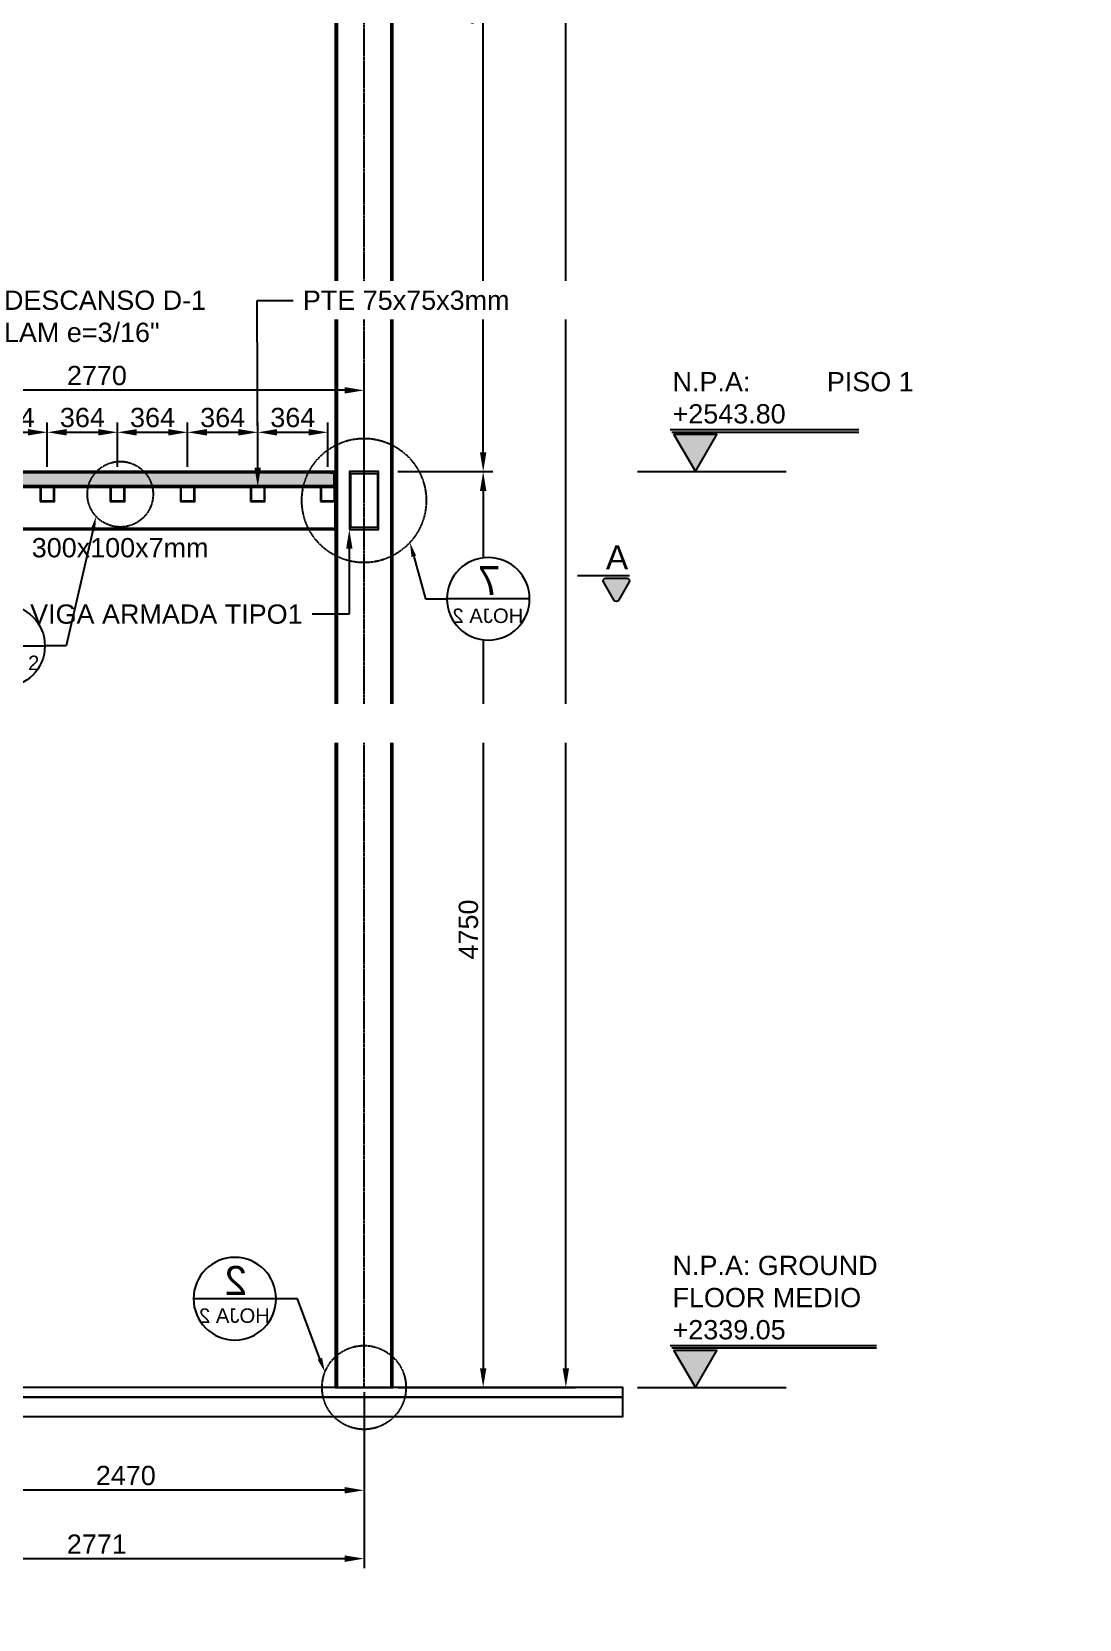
# Model space of a CAD drawing. Header units: millimetres. Extents: x -1367288 to 157996, y -18171 to 61708.
# Drawn here: x 8105 to 13536, y -1202 to 7031 of the extents above; entities that cross this region are included whole.
import ezdxf
from ezdxf import colors
from ezdxf.entities.mleader import LeaderData, LeaderLine
from ezdxf.enums import TextEntityAlignment as Align
from ezdxf.math import Vec2, Vec3

# ---------------------------------------------------------------- set-up
doc = ezdxf.new("R2010")
doc.units = ezdxf.units.MM
doc.header["$LTSCALE"] = 0.3
doc.set_wipeout_variables(frame=1)
doc.linetypes.add('CENTER', pattern=[50.800000000000004, 31.75, -6.35, 6.35, -6.35])
doc.linetypes.add('HIDDEN', pattern=[9.524999999999999, 6.35, -3.175])
for name, color, linetype in [('EE-2', 4, 'Continuous'), ('EE-5', 7, 'Continuous'), ('EE-TEXTO 1', 4, 'Continuous'), ('EE-TEXTO 2', 2, 'Continuous'), ('SIM-CONCRETO', 8, 'Continuous'), ('SIM-COTAS', 1, 'Continuous'), ('SIM-EJES', 8, 'CENTER'), ('SIM-OCULTOS', 8, 'HIDDEN'), ('SIM-PELDAÑOS', 5, 'Continuous'), ('SIM-PTE 300x1-4x150x3-8', 42, 'Continuous'), ('SIM-PTE 300x100x7', 213, 'Continuous'), ('SIM-PTE 300x300x10', 71, 'Continuous'), ('SIM-PTE 75x75x3', 132, 'Continuous')]:
    doc.layers.add(name, color=color, linetype=linetype)
doc.styles.add('ARIAL EE', font='arial.ttf')
doc.styles.get("Standard").update_dxf_attribs({"font": 'arial.ttf'})
doc.dimstyles.new('EE 1_STANDAR', dxfattribs={"dimtxt": 2, "dimasz": 2, "dimexe": 1, "dimexo": 0.5, "dimgap": 0.5, "dimtad": 1, "dimdec": 0, "dimdsep": 46, "dimtxsty": 'ARIAL EE', "dimcen": 1.5, "dimclrd": 256, "dimclre": 256, "dimclrt": 2, "dimadec": 0, "dimazin": 0, "dimtfac": 1, "dimtdec": 0, "dimtix": 1, "dimtmove": 0, "dimatfit": 2, "dimfxl": 1, "dimlwd": -1, "dimlwe": -1, "dimarcsym": 0})

# ---------------------------------------------------------------- blocks, each defined once
blk = doc.blocks.new('*D139')
at = {"layer": 'SIM-COTAS', "transparency": 16777216}
for p, q in [((10002.61554832198, 9700.000000000013), (10495.2155895485, 9700.000000000013)), ((10445.2155895485, 4850.00000000005), (10445.2155895485, 9600.000000000013)), ((10002.61554832198, 4750.000000000049), (10495.2155895485, 4750.00000000005))]:
    blk.add_line(p, q, dxfattribs=at)
for points in [[(10428.54892288184, 9600.000000000013), (10461.88225621517, 9600.000000000013), (10445.2155895485, 9700.000000000013)], [(10428.54892288184, 4850.00000000005), (10461.88225621517, 4850.00000000005), (10445.2155895485, 4750.00000000005)]]:
    blk.add_solid(points, dxfattribs=at)
at = {"layer": 'SIM-COTAS', "color": 2, "transparency": 16777216, "insert": (10369.15829077633, 7225.000000000026), "char_height": 100, "attachment_point": 5, "rotation": 90, "style": 'ARIAL EE'}
blk.add_mtext('4950', dxfattribs=at)
blk = doc.blocks.new('*D140')
at = {"layer": 'SIM-COTAS', "transparency": 16777216}
for p, q in [((10002.61525332986, 17548.39138658733), (10923.9010770986, 17548.39138658733)), ((10873.9010770986, 99.99999999999653), (10873.9010770986, 17448.39138658733)), ((10002.61554832198, -3.633958500467523e-12), (10923.9010770986, -3.485804487903022e-12))]:
    blk.add_line(p, q, dxfattribs=at)
for points in [[(10857.23441043193, 17448.39138658733), (10890.56774376526, 17448.39138658733), (10873.9010770986, 17548.39138658733)], [(10857.23441043194, 99.99999999999653), (10890.56774376527, 99.99999999999653), (10873.9010770986, -3.493845101151406e-12)]]:
    blk.add_solid(points, dxfattribs=at)
at = {"layer": 'SIM-COTAS', "color": 2, "transparency": 16777216, "insert": (10797.84377832643, 8774.195693293655), "char_height": 100, "attachment_point": 5, "rotation": 90, "style": 'ARIAL EE'}
blk.add_mtext('17548', dxfattribs=at)
blk = doc.blocks.new('*D142')
at = {"layer": 'SIM-COTAS', "transparency": 16777216}
for p, q in [((10002.61554832198, 4750.000000000049), (10495.21558954851, 4750.00000000005)), ((10445.21558954851, 4650.00000000005), (10445.21558954851, 100.0000000000183)), ((10002.61554832198, 1.819391434208276e-11), (10495.21558954851, 1.827313047043557e-11))]:
    blk.add_line(p, q, dxfattribs=at)
for points in [[(10428.54892288184, 4650.00000000005), (10461.88225621517, 4650.00000000005), (10445.21558954851, 4750.00000000005)], [(10428.54892288184, 100.0000000000183), (10461.88225621518, 100.0000000000183), (10445.21558954851, 1.826508985718718e-11)]]:
    blk.add_solid(points, dxfattribs=at)
at = {"layer": 'SIM-COTAS', "color": 2, "transparency": 16777216, "insert": (10369.15829077634, 2375.000000000031), "char_height": 100, "attachment_point": 5, "rotation": 90, "style": 'ARIAL EE'}
blk.add_mtext('4750', dxfattribs=at)
blk = doc.blocks.new('*D143')
at = {"layer": 'SIM-COTAS', "transparency": 16777216}
for p, q in [((7357.340283722997, -24.99999999998909), (7357.340283722997, -583.2032373240309)), ((9827.615548321974, -175.0000000000095), (9827.615548321974, -583.2032373240309)), ((9727.615548321974, -533.2032373240309), (7457.340283722997, -533.2032373240309))]:
    blk.add_line(p, q, dxfattribs=at)
for points in [[(7457.340283722997, -516.5365706573642), (7457.340283722997, -549.8699039906975), (7357.340283722997, -533.2032373240309)], [(9727.615548321974, -516.5365706573642), (9727.615548321974, -549.8699039906975), (9827.615548321974, -533.2032373240309)]]:
    blk.add_solid(points, dxfattribs=at)
at = {"layer": 'SIM-COTAS', "color": 2, "transparency": 16777216, "insert": (8592.477916022486, -457.1459385518617), "char_height": 100, "attachment_point": 5, "style": 'ARIAL EE'}
blk.add_mtext('2470', dxfattribs=at)
blk = doc.blocks.new('*D148')
at = {"layer": 'SIM-COTAS', "transparency": 16777216}
for p, q in [((7057.340283687183, 4939.739065806156), (7057.340283687183, 5221.485855794628)), ((9827.616882058557, 4775.000231757285), (9827.616882058557, 5221.485855794628)), ((9727.616882058557, 5171.485855794628), (7157.340283687183, 5171.485855794628))]:
    blk.add_line(p, q, dxfattribs=at)
for points in [[(7157.340283687183, 5188.152522461295), (7157.340283687183, 5154.819189127961), (7057.340283687183, 5171.485855794628)], [(9727.616882058557, 5188.152522461295), (9727.616882058557, 5154.819189127961), (9827.616882058557, 5171.485855794628)]]:
    blk.add_solid(points, dxfattribs=at)
at = {"layer": 'SIM-COTAS', "color": 2, "transparency": 16777216, "insert": (8442.47858287287, 5247.543154566797), "char_height": 100, "attachment_point": 5, "style": 'ARIAL EE'}
blk.add_mtext('2770', dxfattribs=at)
blk = doc.blocks.new('*D159')
at = {"layer": 'SIM-COTAS', "transparency": 16777216}
for p, q in [((9827.615548321974, -24.99999999998181), (9827.615548321974, -937.7356102691065)), ((7056.615548321974, -1177.078154980514), (7056.615548321974, -837.7356102691065)), ((7156.615548321974, -887.7356102691065), (9727.615548321974, -887.7356102691065))]:
    blk.add_line(p, q, dxfattribs=at)
for points in [[(7156.615548321974, -871.0689436024398), (7156.615548321974, -904.4022769357731), (7056.615548321974, -887.7356102691065)], [(9727.615548321974, -871.0689436024398), (9727.615548321974, -904.4022769357731), (9827.615548321974, -887.7356102691065)]]:
    blk.add_solid(points, dxfattribs=at)
at = {"layer": 'SIM-COTAS', "color": 2, "transparency": 16777216, "insert": (8442.115548321974, -812.5309717970738), "char_height": 100, "attachment_point": 5, "style": 'ARIAL EE'}
blk.add_mtext('2771', dxfattribs=at)
blk = doc.blocks.new('Esc atras')
at = {"layer": 'SIM-OCULTOS'}
for points, elevation in [([(8293.765033959626, 4742.999388549506), (5675.28909727652, 4742.999388549819), (1780.408109492255, 2613.802675379251), (1780.49282670458, 2446.999999999985), (-100.0000000000036, 2446.999999999985), (-100.0000000000036, 2160.999999999985), (2066.49282670458, 2161.049464173746), (2066.49282670458, 2444.204430791142), (5748.795879789544, 4456.999388549819), (8293.76503395959, 4457)], -0.5839278164119892), ([(6762.536580112326, 4595), (6837.536580112326, 4595), (6837.536580112326, 4670), (6762.536580112326, 4670)], 3.617485756996978), ([(6765.536580112326, 4598), (6834.536580112326, 4598), (6834.536580112326, 4667), (6765.536580112326, 4667)], 3.617485756996978), ([(7129.718693574145, 4594.999999999993), (7204.718693574145, 4594.999999999993), (7204.718693574145, 4669.999999999993), (7129.718693574145, 4669.999999999993)], 3.617485756996978), ([(7132.718693574145, 4597.999999999993), (7201.718693574145, 4597.999999999993), (7201.718693574145, 4666.999999999993), (7132.718693574145, 4666.999999999993)], 3.617485756996978), ([(7496.900807035967, 4594.999999999985), (7571.900807035967, 4594.999999999985), (7571.900807035967, 4669.999999999985), (7496.900807035967, 4669.999999999985)], 3.617485756996978), ([(7499.900807035967, 4597.999999999985), (7568.900807035967, 4597.999999999985), (7568.900807035967, 4666.999999999985), (7499.900807035967, 4666.999999999985)], 3.617485756996978), ([(7864.082920497789, 4594.999999999985), (7939.082920497789, 4594.999999999985), (7939.082920497789, 4669.999999999985), (7864.082920497789, 4669.999999999985)], 3.617485756996978), ([(7867.082920497789, 4597.999999999985), (7936.082920497789, 4597.999999999985), (7936.082920497789, 4666.999999999985), (7867.082920497789, 4666.999999999985)], 3.617485756996978), ([(8218.765033959626, 4594.999999999985), (8293.765033959626, 4594.999999999985), (8293.765033959626, 4669.999999999985), (8218.765033959626, 4669.999999999985)], 2.729884065527671), ([(8221.765033959626, 4597.999999999985), (8290.765033959626, 4597.999999999985), (8290.765033959626, 4666.999999999985), (8221.765033959626, 4666.999999999985)], 2.729884065527671)]:
    blk.add_lwpolyline(points, close=True, dxfattribs=dict(at, elevation=elevation))
at = {"layer": 'SIM-OCULTOS', "elevation": 3.617485756996978}
blk.add_lwpolyline([(8268.765033959626, 4744), (8280.765033959626, 4744, -0.414213562373095), (8287.765033959626, 4737), (8287.765033959626, 4683, -0.414213562373095), (8280.765033959626, 4676), (5686.49000452584, 4676, -0.414213562373095), (5679.49000452584, 4683), (5679.49000452584, 4737, -0.414213562373095), (5686.49000452584, 4744), (5698.49000452584, 4744), (5698.49000452584, 4750), (5686.49000452584, 4750, 0.4142135623730951), (5673.49000452584, 4737), (5673.49000452584, 4683, 0.4142135623730951), (5686.49000452584, 4670), (8280.765033959626, 4670, 0.4142135623730951), (8293.765033959626, 4683), (8293.765033959626, 4737, 0.4142135623730951), (8280.765033959626, 4750), (8268.765033959626, 4750)], format="xyb", close=True, dxfattribs=at)
at = {"layer": 'SIM-PTE 300x100x7', "elevation": -0.5839278164119892}
blk.add_lwpolyline([(8293.76503395959, 4750), (5673.49000452584, 4749.99929398852), (1773.49282670458, 2617.999999999985), (1773.49282670458, 2453.999999999985), (-100.0000000000036, 2453.999999999985), (-100.0000000000036, 2153.999999999985), (2073.49282670458, 2153.999999999985), (2073.49282670458, 2440.099463150596), (5750.595045473474, 4450), (8293.76503395959, 4450), (8293.76503395959, 4750)], dxfattribs=at)
blk = doc.blocks.new('Esc adelante')
blk.add_wipeout([(-100.00000000000364, 7139.99999999999), (1773.493061673349, 7139.99999999999), (5673.48976932487, 4914.739065806128), (5673.48976932487, 4749.999455653718), (8293.765033959662, 4749.9994556534375), (8293.765033959626, 4449.999388549822), (5373.48976932487, 4449.9999071043685), (5373.48976932487, 4740.281949630268), (1698.7689401717698, 6839.99999999999), (-100.00000000000091, 6839.999999999979)]).translate(0, 0, -0.5839278164119892)
at = {"layer": 'SIM-CONCRETO'}
h = blk.add_hatch(dxfattribs=at)
h.set_pattern_fill('AR-CONC', color=256, scale=0.5)
h.set_pattern_definition([(49.99999999999999, (0, -4950), (91.092334498002, -7.969542769451543), [9.525, -104.775]), (355, (0, -4950), (-17.62171071248467, 95.52842261951757), [7.62, -83.820292085]), (100.4514447, (7.591003500001534, -4950.664126750002), (73.47062354517664, 87.55887595609755), [8.095004399999997, -89.04512229999997]), (46.18420000000001, (0, -4924.599999999999), (135.539520446065, -21.02116396636357), [14.2875, -157.1625]), (96.63555760999992, (11.29494999999952, -4926.351750000002), (118.7020670257515, 123.7130622988608), [12.14251157, -133.56780408]), (351.1841511700001, (0, -4924.599999999999), (118.7020670324885, 123.7130622927663), [11.429983535, -125.72986596]), (21, (12.70000000000073, -4930.949999999997), (75.80719563456624, -51.1325990935438), [9.525, -104.775]), (326.0000000000001, (12.70000000000073, -4930.949999999997), (30.90101417382354, 92.09398306115963), [7.62, -83.82]), (71.45144499999999, (19.01726630000121, -4935.211049949998), (106.7082096393581, 40.96138444295262), [8.0950044, -89.04496879999999]), (37.50000000000001, (0, -4950), (1.544301625295908, 42.27751943657655), [0, -82.804, 0, -85.09, 0, -84.1375]), (7.499999999999999, (0, -4950), (33.40983125515287, 50.09028740905975), [0, -48.514, 0, -80.899, 0, -32.0675]), (327.5, (-28.32099999999991, -4950), (67.7952975834357, -2.864371996336722), [0, -31.75, 0, -99.06, 0, -131.445]), (317.5, (-41.02100000000064, -4950), (74.06459069300902, 12.71324551666651), [0, -41.275, 0, -65.786, 0, -93.345])])
h.paths.add_polyline_path([(5686.489769324871, 4676), (5679.489769324871, 4683), (5679.489769324871, 4737), (5686.489769324871, 4744), (5698.489769324871, 4744), (5698.489769324871, 4750), (8268.765033959637, 4749.999389272838), (8268.765033959637, 4744.000000000029), (8280.765033959637, 4744.000000000029), (8287.765033959637, 4737.000000000029), (8287.765033959637, 4683.000000000029), (8280.765033959637, 4676.000000000029)])
at = {"layer": 'SIM-CONCRETO', "elevation": -0.5839278164119892}
blk.add_lwpolyline([(5686.489769324871, 4676), (5679.489769324871, 4683), (5679.489769324871, 4737), (5686.489769324871, 4744), (5698.489769324871, 4744), (5698.489769324871, 4750), (8268.765033959637, 4749.999389272838), (8268.765033959637, 4744.000000000029), (8280.765033959637, 4744.000000000029), (8287.765033959637, 4737.000000000029), (8287.765033959637, 4683.000000000029), (8280.765033959637, 4676.000000000029), (5686.489769324871, 4676)], dxfattribs=at)
at = {"layer": 'SIM-OCULTOS', "elevation": -0.5839278164119892}
blk.add_lwpolyline([(-100.0000000000036, 7132.945524395167), (-100.0000000000036, 6846.999999999985), (1700.518941382117, 6846.999999999985), (5380.489769324835, 4744.352615674376), (5380.489769324835, 4456.999907104371), (8293.765033959626, 4456.999388549819), (8293.765033959626, 4742.999388549819), (5666.489769324835, 4742.999388549819), (5666.489769324835, 4910.66839976202), (1771.694838093037, 7132.945524395167)], close=True, dxfattribs=at)
at = {"layer": 'SIM-PELDAÑOS', "elevation": -0.5839278164119892}
blk.add_lwpolyline([(8268.7650339596, 4744.000000000029), (8280.7650339596, 4744.000000000029, -0.414213562373095), (8287.7650339596, 4737.000000000029), (8287.7650339596, 4683.000000000029, -0.414213562373095), (8280.7650339596, 4676.000000000029), (5686.489769324835, 4676, -0.414213562373095), (5679.489769324835, 4683), (5679.489769324835, 4737, -0.414213562373095), (5686.489769324835, 4744), (5698.489769324835, 4744), (5698.489769324835, 4750), (5686.489769324835, 4750, 0.4142135623730951), (5673.489769324835, 4737), (5673.489769324835, 4683, 0.4142135623730951), (5686.489769324835, 4670), (8280.7650339596, 4670.000000000029, 0.4142135623730951), (8293.7650339596, 4683.000000000029), (8293.7650339596, 4737.000000000029, 0.4142135623730951), (8280.7650339596, 4750.000000000029), (8268.7650339596, 4750.000000000029)], format="xyb", close=True, dxfattribs=at)
at = {"layer": 'SIM-PTE 300x100x7', "elevation": -0.5839278164119892}
blk.add_lwpolyline([(-100.0000000000036, 7139.999999999985), (-100.0000000000036, 6839.999999999985), (1698.768940171733, 6839.999999999985), (5373.489769324835, 4740.281949630269), (5373.489769324835, 4449.999907104371), (8293.76503395959, 4449.999388549819), (8293.765033959626, 4749.999388549819), (5673.489769324835, 4749.999455653713), (5673.489769324835, 4914.739065806119), (1773.493061673293, 7139.999999999985), (-100.0000000000036, 7139.999999999985)], dxfattribs=at)
at = {"layer": 'SIM-PTE 75x75x3', "elevation": -0.5839278164119892}
for points in [[(6764.322025596932, 4595), (6839.322025596932, 4595), (6839.322025596932, 4670), (6764.322025596932, 4670)], [(6767.322025596932, 4598), (6836.322025596932, 4598), (6836.322025596932, 4667), (6767.322025596932, 4667)], [(7127.932777687634, 4594.999999999993), (7202.932777687634, 4594.999999999993), (7202.932777687634, 4669.999999999993), (7127.932777687634, 4669.999999999993)], [(7130.932777687634, 4597.999999999993), (7199.932777687634, 4597.999999999993), (7199.932777687634, 4666.999999999993), (7130.932777687634, 4666.999999999993)], [(7491.543529778333, 4594.999999999985), (7566.543529778333, 4594.999999999985), (7566.543529778333, 4669.999999999985), (7491.543529778333, 4669.999999999985)], [(7494.543529778333, 4597.999999999985), (7563.543529778333, 4597.999999999985), (7563.543529778333, 4666.999999999985), (7494.543529778333, 4666.999999999985)], [(7855.154281869032, 4594.999999999985), (7930.154281869032, 4594.999999999985), (7930.154281869032, 4669.999999999985), (7855.154281869032, 4669.999999999985)], [(7858.154281869032, 4597.999999999985), (7927.154281869032, 4597.999999999985), (7927.154281869032, 4666.999999999985), (7858.154281869032, 4666.999999999985)], [(8218.765033959731, 4594.999999999956), (8293.765033959731, 4594.999999999956), (8293.765033959731, 4669.999999999956), (8218.765033959731, 4669.999999999956)], [(8221.765033959731, 4597.999999999956), (8290.765033959731, 4597.999999999956), (8290.765033959731, 4666.999999999956), (8221.765033959731, 4666.999999999956)]]:
    blk.add_lwpolyline(points, close=True, dxfattribs=at)
blk = doc.blocks.new('*D221')
at = {"layer": 'SIM-COTAS', "color": 2, "transparency": 16777216, "insert": (8407.744468022218, 4354.585053663058), "char_height": 100, "width": 2004.717589092257, "attachment_point": 5, "style": 'ARIAL EE', "bg_fill": 3, "box_fill_scale": 1.1, "bg_fill_color": 256, "bg_fill_true_color": 13158600, "bg_fill_transparency": 0}
blk.add_mtext('PTE 300x100x7mm', dxfattribs=at)
blk = doc.blocks.new('*D267')
at = {"layer": 'SIM-COTAS', "transparency": 16777216}
for p, q in [((7822.061806877466, 4774.99982423361), (7822.061806877466, 5003.723836986591)), ((7922.061806877466, 4953.723836986591), (8085.672558968145, 4953.723836986591)), ((8185.672558968145, 4774.999737835485), (8185.672558968145, 5003.723836986591))]:
    blk.add_line(p, q, dxfattribs=at)
for points in [[(7922.061806877466, 4970.390503653258), (7922.061806877466, 4937.057170319924), (7822.061806877466, 4953.723836986591)], [(8085.672558968145, 4970.390503653258), (8085.672558968145, 4937.057170319924), (8185.672558968145, 4953.723836986591)]]:
    blk.add_solid(points, dxfattribs=at)
at = {"layer": 'SIM-COTAS', "color": 2, "transparency": 16777216, "insert": (8003.867182922806, 5029.815242170765), "char_height": 100, "attachment_point": 5, "style": 'ARIAL EE'}
blk.add_mtext('364', dxfattribs=at)
blk = doc.blocks.new('*D268')
at = {"layer": 'SIM-COTAS', "transparency": 16777216}
for p, q in [((8185.672558968145, 4774.999737835485), (8185.672558968145, 5003.723836986591)), ((8285.672558968145, 4953.723836986591), (8449.283294098725, 4953.723836986591)), ((8549.283294098725, 4774.999417445837), (8549.283294098725, 5003.723836986591))]:
    blk.add_line(p, q, dxfattribs=at)
for points in [[(8285.672558968145, 4970.390503653258), (8285.672558968145, 4937.057170319924), (8185.672558968145, 4953.723836986591)], [(8449.283294098725, 4970.390503653258), (8449.283294098725, 4937.057170319924), (8549.283294098725, 4953.723836986591)]]:
    blk.add_solid(points, dxfattribs=at)
at = {"layer": 'SIM-COTAS', "color": 2, "transparency": 16777216, "insert": (8367.477926533435, 5029.815242170765), "char_height": 100, "attachment_point": 5, "style": 'ARIAL EE'}
blk.add_mtext('364', dxfattribs=at)
blk = doc.blocks.new('*D269')
at = {"layer": 'SIM-COTAS', "transparency": 16777216}
for p, q in [((8549.283294098725, 4774.999417445837), (8549.283294098725, 5003.723836986591)), ((8649.283294098725, 4953.723836986591), (8812.894022585397, 4953.723836986591)), ((8912.894022585397, 4774.999793952107), (8912.894022585397, 5003.723836986591))]:
    blk.add_line(p, q, dxfattribs=at)
for points in [[(8649.283294098725, 4970.390503653258), (8649.283294098725, 4937.057170319924), (8549.283294098725, 4953.723836986591)], [(8812.894022585397, 4970.390503653258), (8812.894022585397, 4937.057170319924), (8912.894022585397, 4953.723836986591)]]:
    blk.add_solid(points, dxfattribs=at)
at = {"layer": 'SIM-COTAS', "color": 2, "transparency": 16777216, "insert": (8731.088658342062, 5029.815242170765), "char_height": 100, "attachment_point": 5, "style": 'ARIAL EE'}
blk.add_mtext('364', dxfattribs=at)
blk = doc.blocks.new('*D270')
at = {"layer": 'SIM-COTAS', "transparency": 16777216}
for p, q in [((8912.894022585397, 4774.999793952107), (8912.894022585397, 5003.723836986591)), ((9012.894022585397, 4953.723836986591), (9176.504798280122, 4953.723836986591)), ((9276.504798280122, 4774.999398822069), (9276.504798280122, 5003.723836986591))]:
    blk.add_line(p, q, dxfattribs=at)
for points in [[(9012.894022585397, 4970.390503653258), (9012.894022585397, 4937.057170319924), (8912.894022585397, 4953.723836986591)], [(9176.504798280122, 4970.390503653258), (9176.504798280122, 4937.057170319924), (9276.504798280122, 4953.723836986591)]]:
    blk.add_solid(points, dxfattribs=at)
at = {"layer": 'SIM-COTAS', "color": 2, "transparency": 16777216, "insert": (9094.69941043276, 5029.815242170765), "char_height": 100, "attachment_point": 5, "style": 'ARIAL EE'}
blk.add_mtext('364', dxfattribs=at)
blk = doc.blocks.new('*D271')
at = {"layer": 'SIM-COTAS', "transparency": 16777216}
for p, q in [((9276.504798280122, 4774.999398822069), (9276.504798280122, 5003.723836986591)), ((9376.504798280122, 4953.723836986591), (9540.115526766636, 4953.723836986591)), ((9640.115526766636, 4774.99998989594), (9640.115526766636, 5003.723836986591))]:
    blk.add_line(p, q, dxfattribs=at)
for points in [[(9376.504798280122, 4970.390503653258), (9376.504798280122, 4937.057170319924), (9276.504798280122, 4953.723836986591)], [(9540.115526766636, 4970.390503653258), (9540.115526766636, 4937.057170319924), (9640.115526766636, 4953.723836986591)]]:
    blk.add_solid(points, dxfattribs=at)
at = {"layer": 'SIM-COTAS', "color": 2, "transparency": 16777216, "insert": (9458.31016252338, 5029.815242170765), "char_height": 100, "attachment_point": 5, "style": 'ARIAL EE'}
blk.add_mtext('364', dxfattribs=at)
blk = doc.blocks.new('ITEM DETALLE')
at = {"color": 7, "transparency": 16777216}
blk.add_wipeout([(-1.4972150503531218e-14, 4.285714285714285), (-0.836101380069522, 4.203365487443081), (-1.6400718529932579, 3.959483710762658), (-2.3810152843689147, 3.5634411955834366), (-3.0304576336566487, 3.0304576336566296), (-3.563441195581618, 2.381015284368914), (-3.9594837107633802, 1.640071852994879), (-4.2033654874430795, 0.8361013800677028), (-4.285714285714306, 0), (-4.203365487442432, -0.8361013800691177), (-3.9594837107633802, -1.640071852994879), (-3.563441195581618, -2.381015284368913), (-3.0304576336566487, -3.0304576336566287), (-2.3810152843697425, -3.5634411955823344), (-1.64007185299306, -3.9594837107615604), (-0.8361013800691375, -4.203365487442415), (2.5376526275575565e-16, -4.285714285713766), (0.8361013800695225, -4.2033654874430795), (1.6400718529930598, -3.9594837107615604), (2.381015284369549, -3.563441195582442), (3.030457633656436, -3.0304576336568134), (3.5634411955821848, -2.38101528436993), (3.9594837107625542, -1.6400718529934588), (4.203365487442369, -0.8361013800692874), (4.285714285713766, 0), (4.203365487442369, 0.8361013800692838), (3.9594837107625556, 1.6400718529934561), (3.5634411955816176, 2.381015284368914), (3.030457633656439, 3.0304576336568108), (2.381015284368913, 3.5634411955834366), (1.6400718529930598, 3.9594837107615604), (0.8361013800695225, 4.203365487443081)], dxfattribs=at)
at = {"layer": 'EE-5', "color": 7, "transparency": 16777216}
blk.add_line((-4.285714285714306, 0), (4.285714285714278, 0), dxfattribs=at)
blk.add_circle((-1.4210854715202e-14, 0), 4.285714285714286, dxfattribs=at)
at = {"layer": 'EE-TEXTO 1', "color": 4, "transparency": 16777216, "style": 'ARIAL EE'}
blk.add_attdef('X', text='', height=3, dxfattribs=at).set_placement((-0.1079809204317428, 1.895503343588302), align=Align.MIDDLE_CENTER)
at = {"layer": 'EE-TEXTO 2', "color": 2, "transparency": 16777216, "style": 'ARIAL EE'}
blk.add_attdef('###', text='', height=1.5, dxfattribs=at).set_placement((0.03972331413379493, -1.755762170068351), align=Align.MIDDLE_CENTER)

msp = doc.modelspace()

# ---------------------------------------------------------------- hatches: boundary and pattern name
h = msp.add_hatch(color=256)
h.dxf.hatch_style = 1
edge = h.paths.add_edge_path()
edge.add_line((11202.46075736911, 4177.717715816389), (11147.20079352525, 4082.004650421715))
edge.add_arc((11135.98778921652, 4088.478481477801), 12.94766211216271, 929.9999999999797, 1049.9999999999845, ccw=False)
edge.add_line((11124.77478490776, 4082.004650421726), (11069.51482057408, 4177.717715794539))
edge.add_arc((11080.72782488213, 4184.191546852197), 12.94766211233093, 810.0000000076163, 930.0000000076112, ccw=False)
edge.add_line((11080.7278248804, 4197.139208964521), (11191.24775304818, 4197.139208964511))
edge.add_arc((11191.24775304836, 4184.191546852117), 12.94766211239461, 690.000000104573, 810.000000000766, ccw=False)
at = {"layer": 'SIM-COTAS'}
h = msp.add_hatch(color=256, dxfattribs=at)
h.dxf.hatch_style = 1
h.paths.add_polyline_path([(11545.42034820758, 4750.000000000042), (11656.49426899002, 4942.385674191186), (11434.34642742515, 4942.385674191186)])
h = msp.add_hatch(color=256, dxfattribs=at)
h.dxf.hatch_style = 1
h.paths.add_polyline_path([(11545.42034820758, -1.855937625805382e-11), (11656.49426899002, 192.3856741911255), (11434.34642742514, 192.3856741911255)])

# ---------------------------------------------------------------- linework, layer by layer
msp.add_lwpolyline([(11202.46075736911, 4177.717715816389), (11147.20079352527, 4082.004650421726, -0.5773502691896255), (11124.77478490776, 4082.004650421726), (11069.5148205741, 4177.717715794517, -0.577350269189626), (11080.7278248804, 4197.139208964521), (11191.24775304819, 4197.139208964521, -0.5773502685857702)], format="xyb", close=True)
at = {"layer": 'EE-2'}
msp.add_line((11203.71212192022, 4209.14914200147), (10934.35093275028, 4209.14914200147), dxfattribs=at)
at = {"layer": 'SIM-CONCRETO'}
msp.add_lwpolyline([(-1148.518736774568, -150), (11170.02117176447, -150.0000000000109), (11170.02117176447, -50.00000000001091), (-1148.518736774568, -50)], close=True, dxfattribs=at)
at = {"layer": 'SIM-COTAS'}
for p, q in [((11414.5369372836, 4967.733182139213), (12392.22143876275, 4967.733182139213)), ((11423.61126331726, 4954.872401149607), (12392.22143876275, 4954.872401149607)), ((11245.42034820759, 4750.000000000049), (12015.42034820759, 4750.000000000049)), ((11414.5369372836, 217.7331821391523), (12484.36096229004, 217.7331821391523)), ((11423.61126331726, 204.8724011495466), (12484.36096229004, 204.8724011495466)), ((11245.42034820758, -1.091393642127514e-11), (12015.42034820758, -1.091393642127514e-11))]:
    msp.add_line(p, q, dxfattribs=at)
for points in [[(11545.42034820758, 4750.000000000042), (11656.49426899002, 4942.385674191186), (11434.34642742515, 4942.385674191186)], [(11545.42034820758, -1.855550620862491e-11), (11656.49426899002, 192.3856741911255), (11434.34642742514, 192.3856741911255)]]:
    msp.add_lwpolyline(points, close=True, dxfattribs=at)
at = {"layer": 'SIM-EJES'}
msp.add_line((9827.615548321974, 1.818989403545856e-11, 0.583927816411915), (9827.615548321974, 18374.68386807187, 0.583927816411915), dxfattribs=at)
at = {"layer": 'SIM-OCULTOS', "elevation": 0.583927816411915}
msp.add_lwpolyline([(9687.615548321974, 1.818989403545856e-11), (9967.615548321974, 1.818989403545856e-11), (9967.615253329855, 17548.39138658728), (9687.615548321974, 17555.89137921231)], close=True, dxfattribs=at)
at = {"layer": 'SIM-PTE 300x1-4x150x3-8', "elevation": 0.583927816411915}
msp.add_lwpolyline([(9752.615548321975, 4450.00000000004), (9902.615547250138, 4450.000000000042), (9902.615547250138, 4459.500000000042), (9752.615548321975, 4459.50000000004)], close=True, dxfattribs=at)
at = {"layer": 'SIM-PTE 300x300x10', "elevation": 0.583927816411915}
msp.add_lwpolyline([(9677.615548321974, 1.818989403545856e-11), (9977.615548321974, 1.818989403545856e-11), (9977.615253329855, 17548.39138658728), (9677.615548321974, 17555.89137921231)], close=True, dxfattribs=at)

# ---------------------------------------------------------------- block references
msp.add_blockref('Esc atras', (1383.850514362348, 1.091393642127514e-11, 0.5839278164119891))

# ---------------------------------------------------------------- texts
at = {"layer": 'EE-TEXTO 1', "style": 'ARIAL EE', "flags": 4}
msp.add_attdef('A', text='A', height=125, dxfattribs=at).set_placement((11139.38382103868, 4304.915514186336), align=Align.MIDDLE_CENTER)
at = {"layer": 'SIM-COTAS', "color": 2, "char_height": 100, "attachment_point": 7, "style": 'ARIAL EE'}
for s, insert, width in [('N.P.A:^IPISO 1\\P+2543.80', (11426.96724825089, 4998.104415280452), 1658.100299612852), ('N.P.A: GROUND\\PFLOOR MEDIO\\P+2339.05', (11426.96724825089, 248.1044152803912), 1067.571360152913)]:
    msp.add_mtext(s, dxfattribs=dict(at, insert=insert, width=width))

# ---------------------------------------------------------------- dimensions: what is measured, and where the dimension line sits
at = {"layer": 'SIM-COTAS'}
for base, p1, p2, picture, middle in [((10873.9010770986, 17548.39138658733), (9977.615548321974, -3.637978807091713e-12, 0.583927816411915), (9977.615253329855, 17548.39138658732, 0.5839278164120625), '*D140', (10797.84377832643, 8774.195693293655)), ((10445.2155895485, 9700.000000000013), (9977.615548321974, 4750.000000000047, 0.583927816411915), (9977.615548321974, 9700.00000000001, 0.583927816411915), '*D139', (10369.15829077633, 7225.000000000026)), ((10445.21558954851, 1.826508985718718e-11), (9977.615548321974, 4750.000000000047, 0.583927816411915), (9977.615548321974, 1.818989403545856e-11, 0.583927816411915), '*D142', (10369.15829077634, 2375.000000000031))]:
    dim = msp.add_linear_dim(base=base, p1=p1, p2=p2, angle=90, dimstyle='EE 1_STANDAR', dxfattribs=at)
    dim.commit()
    dim.dimension.update_dxf_attribs({"geometry": picture, "text_midpoint": middle})

# ---------------------------------------------------------------- next in the draw order: block references
msp.add_blockref('Esc adelante', (1383.850514362348, 1.091393642127514e-11, 0.5839278164119891))

# ---------------------------------------------------------------- next in the draw order: linework, layer by layer
at = {"layer": 'SIM-CONCRETO'}
msp.add_lwpolyline([(-1148.518736774568, -50), (11170.02117176447, -50.00000000001091), (11170.02117176447, -1.091393642127514e-11), (-1148.518736774568, 0)], close=True, dxfattribs=at)
at = {"layer": 'SIM-OCULTOS'}
msp.add_circle((9827.615548321974, -2.268489613495818e-11, 0.583927816411915), 217.5301903523032, dxfattribs=at)

# ---------------------------------------------------------------- next in the draw order: dimensions: what is measured, and where the dimension line sits
at = {"layer": 'SIM-COTAS'}
for base, p1, p2, picture, middle in [((7057.340283687183, 5171.485855794628, -0.5839278164119891), (9827.616882058557, 4750.000231757285), (7057.340283687183, 4914.739065806156), '*D148', (8442.47858287287, 5247.543154566797, -0.5839278164119891)), ((8185.672558968145, 4953.723836986591), (7822.061806877466, 4749.99982423361), (8185.672558968145, 4749.999737835485), '*D267', (8003.867182922806, 5029.815242170765)), ((8549.283294098725, 4953.723836986591), (8185.672558968145, 4749.999737835485), (8549.283294098725, 4749.999417445837), '*D268', (8367.477926533435, 5029.815242170765)), ((8912.894022585397, 4953.723836986591), (8549.283294098725, 4749.999417445837), (8912.894022585397, 4749.999793952107), '*D269', (8731.088658342062, 5029.815242170765)), ((9827.615548321974, -887.7356102691065), (7056.615548321974, -1202.078154980514, 0.583927816411915), (9827.615548321974, 1.818989403545856e-11, 0.583927816411915), '*D159', (8442.115548321974, -812.5309717970738)), ((7357.340283722997, -533.2032373240309), (9827.615548321974, -150.0000000000095, 0.583927816411915), (7357.340283722997, 1.091393642127514e-11, 0.5839278164119891), '*D143', (8592.477916022486, -457.1459385518617))]:
    dim = msp.add_linear_dim(base=base, p1=p1, p2=p2, dimstyle='EE 1_STANDAR', dxfattribs=at)
    dim.commit()
    dim.dimension.update_dxf_attribs({"geometry": picture, "text_midpoint": middle})
dim = msp.add_linear_dim(base=(9677.615547250138, 4278.493648478883, -2.055457324293137), p1=(7137.873388794296, 4449.999388549832, -0.583927816411915), p2=(9677.615547250138, 4449.99938854983), text='PTE 300x100x7mm', dimstyle='EE 1_STANDAR', override={"dimse1": 1, "dimse2": 1, "dimsd1": 1, "dimsd2": 1, "dimtfill": 1}, dxfattribs=at)
dim.commit()
dim.dimension.update_dxf_attribs({"geometry": '*D221', "text_midpoint": (8407.744468022218, 4354.585053663058, -2.055457324293137)})

# ---------------------------------------------------------------- next in the draw order: leaders
at = {"layer": 'SIM-COTAS', "linetype": 'Continuous'}
ml = msp.add_multileader_mtext('Standard', dxfattribs=at)
ml.set_content('\\A1;{\\C2;PELDAÑO P-1\\PLAM e=3/16"}', color=256)
ml.set_leader_properties()
ml.build(insert=Vec2(0, 0))
ml.multileader.update_dxf_attribs({"dogleg_length": 0.0025, "arrow_head_size": 100, "scale": 50})
ctx = ml.context
ctx.base_point, ctx.scale, ctx.char_height, ctx.arrow_head_size, ctx.landing_gap_size, ctx.plane_origin, ctx.plane_x_axis, ctx.plane_y_axis = Vec3(5879.779385857804, 6319.734458029869), 50, 100, 100, 50, Vec3(1659.490072138589, -9055.278469149274), Vec3(1, 4.898587196589413e-16), Vec3(-4.898587196589413e-16, 1)
notes = []
notes.append((ctx, [(0, (1, 1, 0), (5687.573713365677, 6319.734458029869), (1, 4.898587196589413e-16), 192.2056724921277, [(0, [(5687.651967665774, 5603.570811893693)], 0, [])])]))
ctx.mtext.insert, ctx.mtext.text_direction, ctx.mtext.rotation, ctx.mtext.width, ctx.mtext.defined_height, ctx.mtext.flow_direction = Vec3(5929.779385857804, 6370.621224742011), Vec3(1, 4.898587196589413e-16), 4.898587196589413e-16, 1175.143586654263, 411.0946798175432, 5
ml = msp.add_multileader_mtext('Standard', dxfattribs=at)
ml.set_content('\\A1;{\\C2;COLUMNA\\PPTE 300x300x10mm}', color=256)
ml.set_leader_properties()
ml.build(insert=Vec2(0, 0))
ml.multileader.update_dxf_attribs({"dogleg_length": 0.0025, "arrow_head_size": 100, "scale": 50})
ctx = ml.context
ctx.base_point, ctx.scale, ctx.char_height, ctx.arrow_head_size, ctx.landing_gap_size, ctx.plane_origin, ctx.plane_x_axis, ctx.plane_y_axis = Vec3(1883.908599610333, 5895.442418684659, 0.5839278164119891), 50, 100, 100, 50, Vec3(-1721.061489375867, -9753.796818281138, 0.5839278164119891), Vec3(1, 4.898587196589413e-16), Vec3(-4.898587196589413e-16, 1)
notes.append((ctx, [(0, (1, 1, 0), (1691.702927118205, 5895.442418684659, 0.5839278164119891), (1, 4.898587196589413e-16), 192.2056724921277, [(0, [(1383.850052618402, 5895.442418684659, 0.5839278164119891)], 0, [])])]))
ctx.mtext.insert, ctx.mtext.text_direction, ctx.mtext.rotation, ctx.mtext.width, ctx.mtext.defined_height, ctx.mtext.flow_direction = Vec3(1933.908599610333, 5946.329185396801, 0.5839278164119891), Vec3(1, 4.898587196589413e-16), 4.898587196589413e-16, 1318.04708468974, 411.0946798175432, 5
ml = msp.add_multileader_mtext('Standard', dxfattribs=at)
ml.set_content('\\A1;{\\C2;DESCANSO D-1\\PLAM e=3/16"}', color=256)
ml.set_leader_properties()
ml.build(insert=Vec2(0, 0))
ml.multileader.update_dxf_attribs({"dogleg_length": 0.0025, "arrow_head_size": 100, "scale": 50})
ctx = ml.context
ctx.base_point, ctx.scale, ctx.char_height, ctx.arrow_head_size, ctx.landing_gap_size, ctx.plane_origin, ctx.plane_x_axis, ctx.plane_y_axis = Vec3(7910.865003333545, 5637.960223470209), 50, 100, 100, 50, Vec3(3690.57568961433, -10011.27901349559), Vec3(1, 4.898587196589413e-16), Vec3(-4.898587196589413e-16, 1)
notes.append((ctx, [(0, (1, 1, 0), (7718.659330841418, 5637.960223470209), (1, 4.898587196589413e-16), 192.2056724921277, [(0, [(7718.737585141515, 4749.999455653689)], 0, [])])]))
ctx.mtext.insert, ctx.mtext.text_direction, ctx.mtext.rotation, ctx.mtext.width, ctx.mtext.defined_height, ctx.mtext.flow_direction = Vec3(7960.865003333545, 5688.84699018235), Vec3(1, 4.898587196589413e-16), 4.898587196589413e-16, 1175.143586654263, 411.0946798175432, 5
ml = msp.add_multileader_mtext('Standard', dxfattribs=at)
ml.set_content('\\A1;{\\C2;VIGA ARMADA TIPO1}', color=256)
ml.set_leader_properties()
ml.build(insert=Vec2(0, 0))
ml.multileader.update_dxf_attribs({"dogleg_length": 0.0025, "arrow_head_size": 100, "scale": 50})
ctx = ml.context
ctx.base_point, ctx.scale, ctx.char_height, ctx.arrow_head_size, ctx.landing_gap_size, ctx.plane_origin, ctx.plane_x_axis, ctx.plane_y_axis = Vec3(-11488.63430462888, 3442.967535736994, -1.47152950788115), 50, 100, 100, 50, Vec3(-15708.9236183481, -12392.21498270938, -1.47152950788115), Vec3(1, 4.898587196589413e-16), Vec3(-4.898587196589413e-16, 1)
notes.append((ctx, [(0, (1, 1, 0), (-11680.83997712101, 3442.967535736994, -1.47152950788115), (1, 4.898587196589413e-16), 192.2056724921277, [(0, [(-11680.76172282091, 3882.911459614492, -1.47152950788115)], 0, [])])]))
ctx.mtext.insert, ctx.mtext.text_direction, ctx.mtext.rotation, ctx.mtext.width, ctx.mtext.defined_height, ctx.mtext.flow_direction = Vec3(-11438.63430462888, 3493.820196037131, -1.47152950788115), Vec3(1, 4.898587196589413e-16), 4.898587196589413e-16, 1051.854710240633, 411.0946798175432, 5
ml = msp.add_multileader_mtext('Standard', dxfattribs=at)
ml.set_content('\\A1;{\\C2;PELDAÑO P-1\\PLAM e=3/16"}', color=256)
ml.set_leader_properties()
ml.build(insert=Vec2(0, 0))
ml.multileader.update_dxf_attribs({"dogleg_length": 0.0025, "arrow_head_size": 100, "scale": 50})
ctx = ml.context
ctx.base_point, ctx.scale, ctx.char_height, ctx.arrow_head_size, ctx.landing_gap_size, ctx.plane_origin, ctx.plane_x_axis, ctx.plane_y_axis = Vec3(5944.164370645591, 1431.591600887017), 50, 100, 100, 50, Vec3(1723.875056926376, -13943.42132629213), Vec3(1, 4.898587196589413e-16), Vec3(-4.898587196589413e-16, 1)
notes.append((ctx, [(0, (1, 1, 0), (5751.958698153463, 1431.591600887017), (1, 4.898587196589412e-16), 192.2056724921277, [(0, [(5752.03695245356, 817.8571428571522)], 0, [])])]))
ctx.mtext.insert, ctx.mtext.text_direction, ctx.mtext.rotation, ctx.mtext.width, ctx.mtext.defined_height, ctx.mtext.flow_direction = Vec3(5994.164370645591, 1482.478367599159), Vec3(1, 4.898587196589413e-16), 4.898587196589413e-16, 1175.143586654263, 411.0946798175432, 5
at = {"layer": 'SIM-COTAS'}
ml = msp.add_multileader_block('Standard', dxfattribs=at)
ml.set_content('ITEM DETALLE', color=256, scale=-50)
ml.set_attribute('X', '2', width=0)
ml.set_attribute('###', 'HOJA 2', width=0)
ml.set_leader_properties(color=256)
ml.build(insert=Vec2(0, 0))
ml.multileader.update_dxf_attribs({"arrow_head_size": 75, "scale": 50})
ctx = ml.context
ctx.base_point, ctx.scale, ctx.char_height, ctx.arrow_head_size, ctx.landing_gap_size, ctx.plane_origin = Vec3(8943.39544458697, 460.3202598511596), 50, 200, 75, 100, Vec3(10871.97070172104, 227.4956853387696)
ctx.text_align_type = 2
notes.append((ctx, [(0, (1, 1, 0), (9482.318801834266, 460.3202598511596), (-1, 0), 110.3519286758668, [(0, [(9624.757561235427, 78.5367480221824)], 0, [])])]))
ctx.block.insert, ctx.block.scale = Vec3(9157.681158872685, 460.3202598511596), Vec3(-50, 50, 50)
for ctx, leaders in notes:
    for number, flags, end, landing, length, lines in leaders:
        leader = LeaderData()
        leader.index, (leader.has_last_leader_line, leader.has_dogleg_vector, leader.attachment_direction) = number, flags
        leader.last_leader_point, leader.dogleg_vector, leader.dogleg_length = Vec3(end), Vec3(landing), length
        for number, points, colour, breaks in lines:
            line = LeaderLine()
            line.index, line.vertices, line.color, line.breaks = number, Vec3.list(points), colors.encode_raw_color(colour), breaks
            leader.lines.append(line)
        ctx.leaders.append(leader)

# ---------------------------------------------------------------- next in the draw order: linework, layer by layer
at = {"layer": 'SIM-OCULTOS'}
msp.add_circle((8563.791038068739, 4632.500000000011), 170.1762022762477, dxfattribs=at)

# ---------------------------------------------------------------- next in the draw order: leaders
at = {"layer": 'SIM-COTAS', "linetype": 'Continuous'}
ml = msp.add_multileader_mtext('Standard', dxfattribs=at)
ml.set_content('{\\C2;PTE 75x75x3mm}', color=256)
ml.set_leader_properties()
ml.build(insert=Vec2(0, 0))
ml.multileader.update_dxf_attribs({"dogleg_length": 0.0025, "arrow_head_size": 100, "scale": 50})
ctx = ml.context
ctx.base_point, ctx.scale, ctx.char_height, ctx.arrow_head_size, ctx.landing_gap_size, ctx.plane_origin, ctx.plane_x_axis, ctx.plane_y_axis = Vec3(9460.492439079986, 5637.960767319934), 50, 100, 100, 50, Vec3(5246.230911422172, -12487.07326651223), Vec3(1, -1.163673730398025e-14), Vec3(1.163673730398025e-14, 1)
notes = []
notes.append((ctx, [(0, (1, 1, 0), (9274.31455264944, 5637.960767319936), (1, -1.163673730398029e-14), 186.1778864305452, [(0, [(9276.504798280122, 4669.999999999993)], 0, [])])]))
ctx.mtext.insert, ctx.mtext.text_direction, ctx.mtext.rotation, ctx.mtext.width, ctx.mtext.defined_height, ctx.mtext.flow_direction = Vec3(9510.492439079986, 5688.847534032076), Vec3(1, -1.163673730398025e-14), 6.283185307179575, 702.8835257130866, 411.0946798175432, 5
ctx.mtext.has_bg_fill, ctx.mtext.bg_color, ctx.mtext.bg_scale_factor, ctx.mtext.bg_transparency, ctx.mtext.use_window_bg_color = 1, -1073741824, 1.5, 0, 1
ml = msp.add_multileader_mtext('Standard', dxfattribs=at)
ml.set_content('\\A1;{\\C2;VIGA ARMADA TIPO1}', color=256)
ml.set_leader_properties()
ml.build(insert=Vec2(0, 0))
ml.multileader.update_dxf_attribs({"dogleg_length": 0.0025, "arrow_head_size": 100, "scale": 50})
ctx = ml.context
ctx.base_point, ctx.scale, ctx.char_height, ctx.arrow_head_size, ctx.landing_gap_size, ctx.plane_origin, ctx.plane_x_axis, ctx.plane_y_axis = Vec3(8489.181584558886, 4010.056076122514), 50, 100, 100, 50, Vec3(13779.38904288929, -11825.12644232386), Vec3(1, -4.898587196589413e-16), Vec3(4.898587196589413e-16, 1)
ctx.text_align_type = 2
notes.append((ctx, [(0, (1, 1, 0), (9751.3054016622, 4010.056076122513), (-1, 4.898587196589413e-16), 192.2056724921277, [(0, [(9751.227147362104, 4450.000000000011)], 0, [])])]))
ctx.mtext.insert, ctx.mtext.text_direction, ctx.mtext.rotation, ctx.mtext.width, ctx.mtext.defined_height, ctx.mtext.alignment, ctx.mtext.flow_direction = Vec3(9509.099729170073, 4060.908736422649), Vec3(1, -4.898587196589413e-16), 6.283185307179585, 1051.854710240633, 411.0946798175432, 3, 5
ml = msp.add_multileader_mtext('Standard', dxfattribs=at)
ml.set_content('\\A1;{\\C2;VIGA ARMADA TIPO1}', color=256)
ml.set_leader_properties()
ml.build(insert=Vec2(0, 0))
ml.multileader.update_dxf_attribs({"dogleg_length": 3.844113449842554, "arrow_head_size": 100, "scale": 50})
ctx = ml.context
ctx.base_point, ctx.scale, ctx.char_height, ctx.arrow_head_size, ctx.landing_gap_size, ctx.plane_origin, ctx.plane_x_axis, ctx.plane_y_axis = Vec3(-14428.92113979076, 3442.967535736994, -1.836647005553586), 50, 100, 100, 50, Vec3(-18649.21045350997, -12392.21498270938, -1.836647005553586), Vec3(1, 4.898587196589413e-16), Vec3(-4.898587196589413e-16, 1)
notes.append((ctx, [(0, (1, 1, 0), (-14621.12681228289, 3442.967535736994, -1.836647005553586), (1, 4.898587196589413e-16), 192.2056724921277, [(0, [(-14621.04855798279, 3882.911459614492, -1.836647005553586)], 0, [])])]))
ctx.mtext.insert, ctx.mtext.text_direction, ctx.mtext.rotation, ctx.mtext.width, ctx.mtext.defined_height, ctx.mtext.flow_direction = Vec3(-14378.92113979076, 3493.820196037131, -1.836647005553586), Vec3(1, 4.898587196589413e-16), 4.898587196589413e-16, 995.691681180228, 380.003045813562, 5
ctx.mtext.has_bg_fill, ctx.mtext.bg_color, ctx.mtext.bg_scale_factor, ctx.mtext.bg_transparency, ctx.mtext.use_window_bg_color = 1, -1073741824, 1.5, 0, 1
for ctx, leaders in notes:
    for number, flags, end, landing, length, lines in leaders:
        leader = LeaderData()
        leader.index, (leader.has_last_leader_line, leader.has_dogleg_vector, leader.attachment_direction) = number, flags
        leader.last_leader_point, leader.dogleg_vector, leader.dogleg_length = Vec3(end), Vec3(landing), length
        for number, points, colour, breaks in lines:
            line = LeaderLine()
            line.index, line.vertices, line.color, line.breaks = number, Vec3.list(points), colors.encode_raw_color(colour), breaks
            leader.lines.append(line)
        ctx.leaders.append(leader)

# ---------------------------------------------------------------- next in the draw order: linework, layer by layer
at = {"layer": 'SIM-OCULTOS'}
msp.add_circle((9827.615547250138, 4600.000000000043, -0.1518369375286959), 322.3844527498622, dxfattribs=at)
at = {"layer": 'SIM-PTE 300x1-4x150x3-8'}
for points, elevation in [([(9752.615547250138, 4740.500000000044), (9902.615547250138, 4740.500000000042), (9902.615547250138, 4750.000000000042), (9752.615547250138, 4750.000000000044)], 0.583927816411915), ([(9752.615547250138, 4459.500000000044), (9758.615547250138, 4459.500000000044), (9758.615547250138, 4740.500000000044), (9752.615547250138, 4740.500000000044)], -0.8876016914693068), ([(9896.615547250138, 4459.500000000042), (9902.615547250138, 4459.500000000042), (9902.615547250138, 4740.500000000042), (9896.615547250138, 4740.500000000042)], 0.583927816411915)]:
    msp.add_lwpolyline(points, close=True, dxfattribs=dict(at, elevation=elevation))

# ---------------------------------------------------------------- next in the draw order: dimensions: what is measured, and where the dimension line sits
at = {"layer": 'SIM-COTAS'}
for base, p1, p2, picture, middle in [((9276.504798280122, 4953.723836986591), (8912.894022585397, 4749.999793952107), (9276.504798280122, 4749.999398822069), '*D270', (9094.69941043276, 5029.815242170765)), ((9640.115526766636, 4953.723836986591), (9276.504798280122, 4749.999398822069), (9640.115526766636, 4749.99998989594), '*D271', (9458.31016252338, 5029.815242170765))]:
    dim = msp.add_linear_dim(base=base, p1=p1, p2=p2, dimstyle='EE 1_STANDAR', dxfattribs=at)
    dim.commit()
    dim.dimension.update_dxf_attribs({"geometry": picture, "text_midpoint": middle})

# ---------------------------------------------------------------- next in the draw order: leaders
ml = msp.add_multileader_block('Standard', dxfattribs=at)
ml.set_content('ITEM DETALLE', color=256, scale=50)
ml.set_attribute('X', '11', width=0)
ml.set_attribute('###', 'HOJA 2', width=0)
ml.set_leader_properties(color=256)
ml.build(insert=Vec2(0, 0))
ml.multileader.update_dxf_attribs({"arrow_head_size": 75, "scale": 50})
ctx = ml.context
ctx.base_point, ctx.scale, ctx.char_height, ctx.arrow_head_size, ctx.landing_gap_size, ctx.plane_origin = Vec3(7744.332858777639, 3845.777214217369, -0.4320908788832932), 50, 200, 75, 100, Vec3(6396.10389898131, 2785.440350616016, -0.4320908788832932)
notes = []
notes.append((ctx, [(1, (1, 1, 0), (8283.256216024934, 3845.777214217369, -0.4320908788832932), (-1, 0), 110.3519286758668, [(0, [(8438.22127845027, 4517.642804794285, -0.4320908788832932)], 0, [])])]))
ctx.block.insert = Vec3(7958.618573063353, 3845.777214217369, -0.4320908788832932)
ml = msp.add_multileader_block('Standard', dxfattribs=at)
ml.set_content('ITEM DETALLE', color=256, scale=-50)
ml.set_attribute('X', '7', width=0)
ml.set_attribute('###', 'HOJA 2', width=0)
ml.set_leader_properties(color=256)
ml.build(insert=Vec2(0, 0))
ml.multileader.update_dxf_attribs({"arrow_head_size": 75, "scale": 50})
ctx = ml.context
ctx.base_point, ctx.scale, ctx.char_height, ctx.arrow_head_size, ctx.landing_gap_size, ctx.plane_origin = Vec3(10257.37513156081, 4090.049222390828), 50, 200, 75, 100, Vec3(12067.80959006108, 3554.064131408154)
ctx.text_align_type = 2
notes.append((ctx, [(1, (1, 1, 0), (10147.02320288494, 4090.049222390828), (1, 0), 110.3519286758668, [(0, [(10065.4968590614, 4382.412737354037)], 0, [])])]))
ctx.block.insert, ctx.block.scale = Vec3(10471.66084584652, 4090.049222390828), Vec3(-50, 50, 50)
for ctx, leaders in notes:
    for number, flags, end, landing, length, lines in leaders:
        leader = LeaderData()
        leader.index, (leader.has_last_leader_line, leader.has_dogleg_vector, leader.attachment_direction) = number, flags
        leader.last_leader_point, leader.dogleg_vector, leader.dogleg_length = Vec3(end), Vec3(landing), length
        for number, points, colour, breaks in lines:
            line = LeaderLine()
            line.index, line.vertices, line.color, line.breaks = number, Vec3.list(points), colors.encode_raw_color(colour), breaks
            leader.lines.append(line)
        ctx.leaders.append(leader)

doc.saveas('drawing.dxf')
